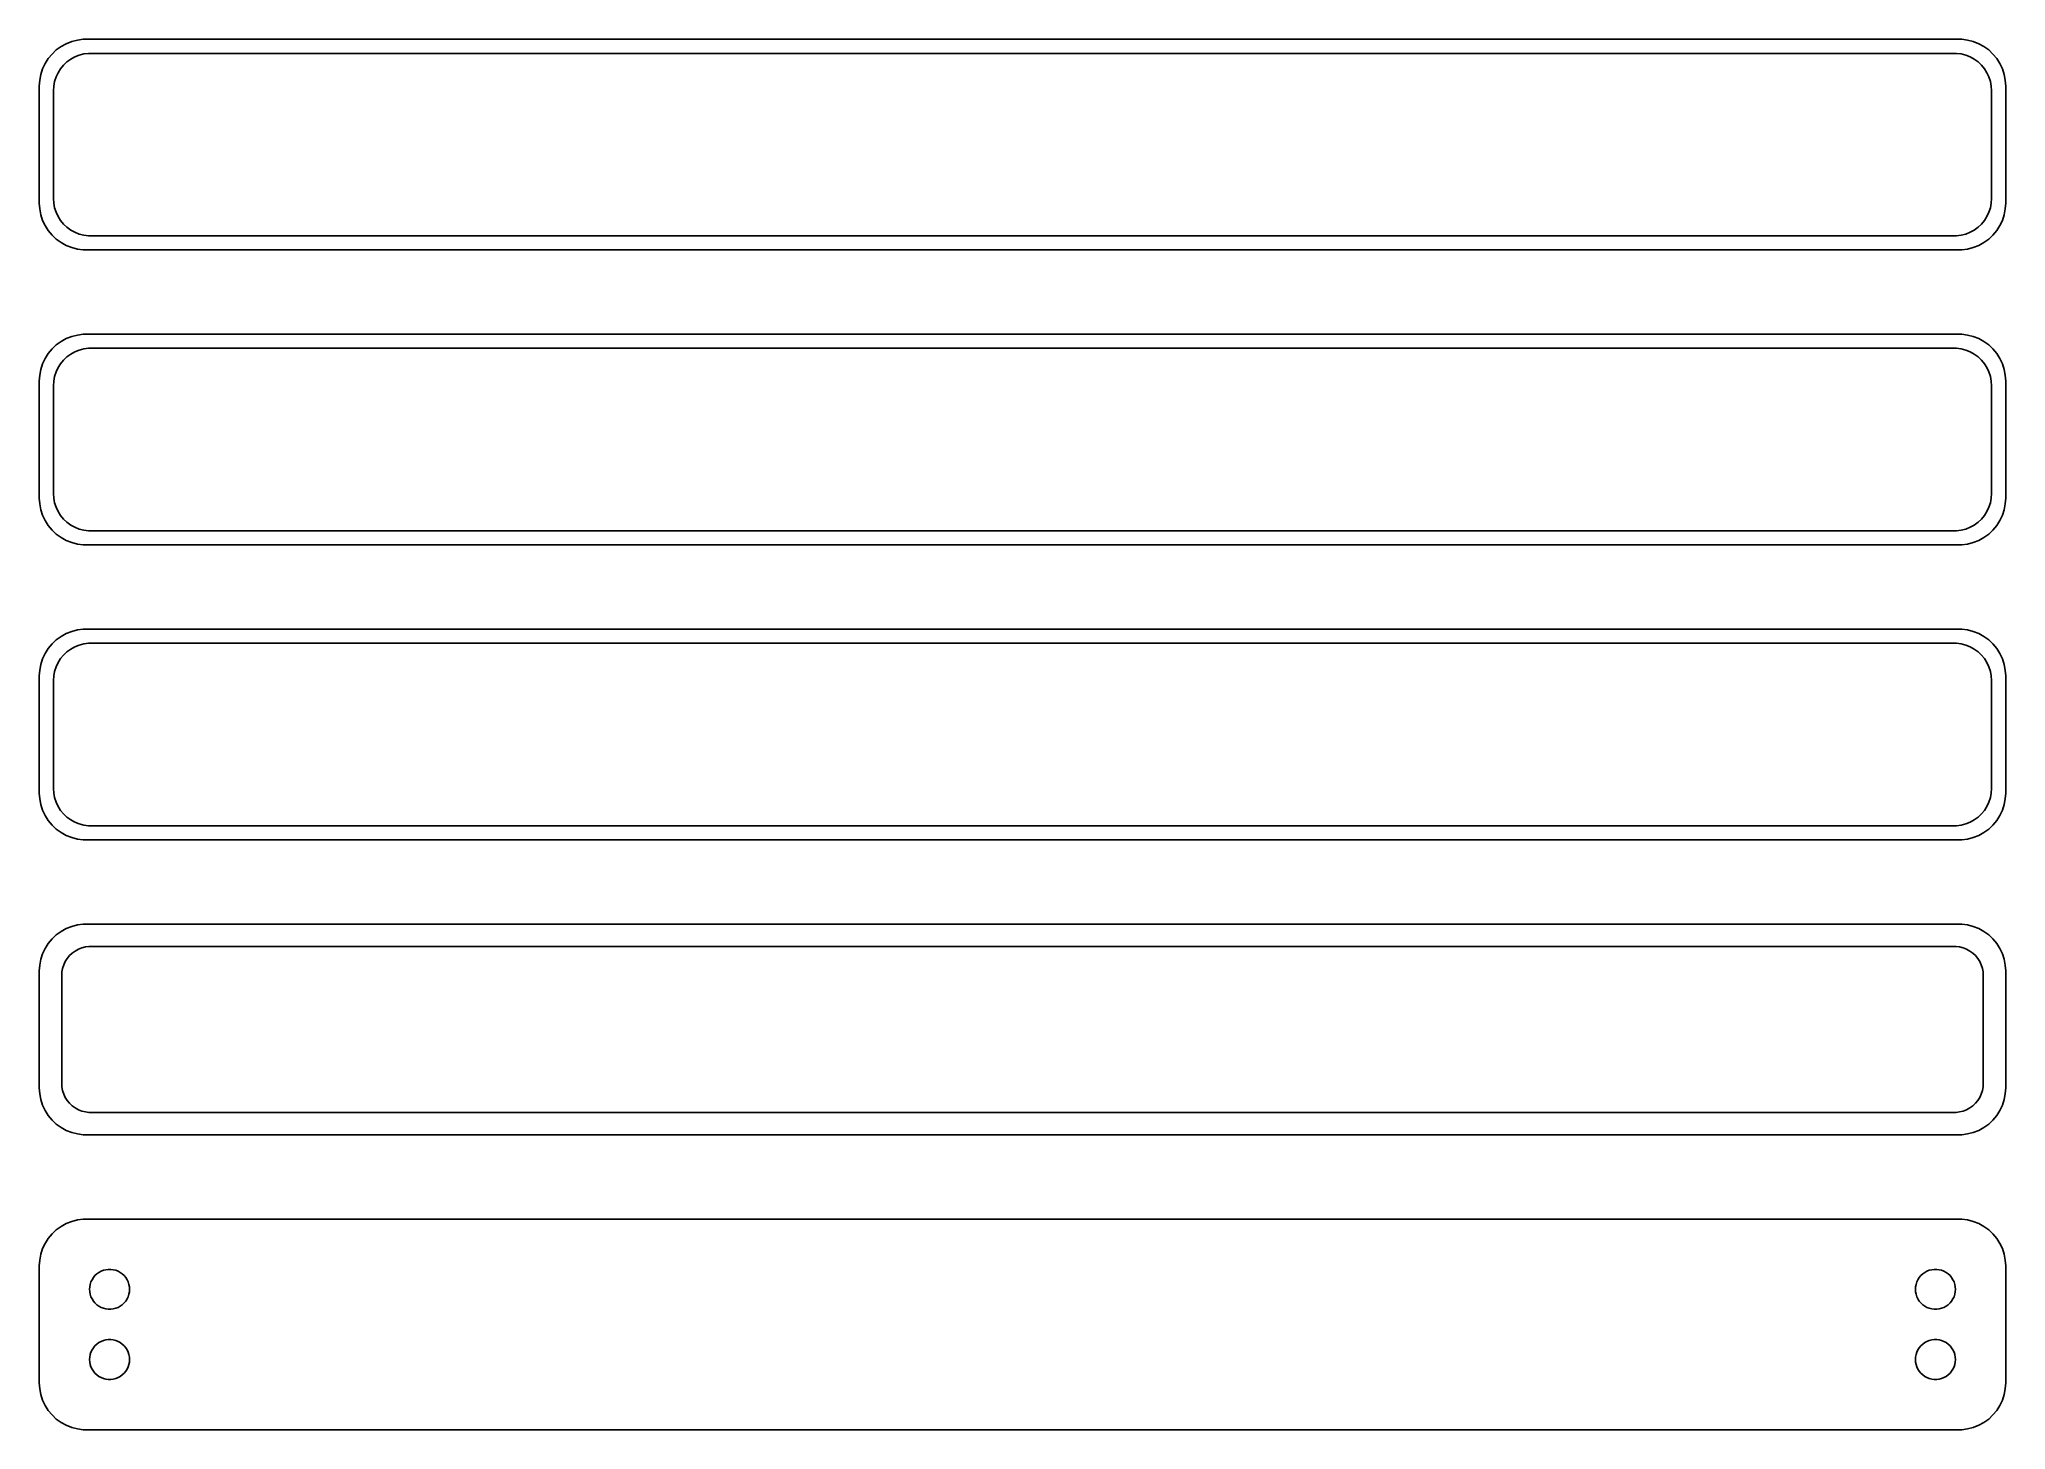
# Model space of a CAD drawing. Header units: metres. Extents: x -105 to 105, y 146 to 295.
import ezdxf

# ---------------------------------------------------------------- set-up
doc = ezdxf.new("R2010")
doc.units = ezdxf.units.M

msp = doc.modelspace()

# ---------------------------------------------------------------- linework, layer by layer
for p, q in [((-102.129, 294.274), (-102.679, 293.972)), ((-101.545, 294.505), (-102.129, 294.274)), ((-100.937, 294.661), (-101.545, 294.505)), ((-100.314, 294.74), (-100.937, 294.661)), ((100.314, 294.74), (-100.314, 294.74)), ((100.937, 294.661), (100.314, 294.74)), ((101.545, 294.505), (100.937, 294.661)), ((102.129, 294.274), (101.545, 294.505)), ((102.679, 293.972), (102.129, 294.274)), ((-104.382, 292.159), (-104.649, 291.591)), ((-104.045, 292.689), (-104.382, 292.159)), ((-103.645, 293.173), (-104.045, 292.689)), ((-103.187, 293.603), (-103.645, 293.173)), ((-102.679, 293.972), (-103.187, 293.603)), ((-102.736, 291.601), (-102.416, 291.988)), ((-102.416, 291.988), (-102.05, 292.332)), ((-102.05, 292.332), (-101.643, 292.627)), ((-101.643, 292.627), (-101.203, 292.869)), ((-101.203, 292.869), (-100.736, 293.054)), ((-100.736, 293.054), (-100.25, 293.179)), ((-100.25, 293.179), (-99.7512, 293.242)), ((-99.7512, 293.242), (99.7512, 293.242)), ((99.7512, 293.242), (100.25, 293.179)), ((100.25, 293.179), (100.736, 293.054)), ((100.736, 293.054), (101.203, 292.869)), ((101.203, 292.869), (101.643, 292.627)), ((101.643, 292.627), (102.05, 292.332)), ((102.05, 292.332), (102.416, 291.988)), ((102.416, 291.988), (102.736, 291.601)), ((103.187, 293.603), (102.679, 293.972)), ((103.645, 293.173), (103.187, 293.603)), ((104.045, 292.689), (103.645, 293.173)), ((104.382, 292.159), (104.045, 292.689)), ((104.649, 291.591), (104.382, 292.159)), ((-104.961, 290.377), (-105, 289.75)), ((-104.843, 290.993), (-104.961, 290.377)), ((-104.649, 291.591), (-104.843, 290.993)), ((-103.468, 289.751), (-103.374, 290.245)), ((-103.374, 290.245), (-103.219, 290.722)), ((-103.219, 290.722), (-103.005, 291.177)), ((-103.005, 291.177), (-102.736, 291.601)), ((102.736, 291.601), (103.005, 291.177)), ((103.005, 291.177), (103.219, 290.722)), ((103.219, 290.722), (103.374, 290.245)), ((103.374, 290.245), (103.468, 289.751)), ((104.843, 290.993), (104.649, 291.591)), ((104.961, 290.377), (104.843, 290.993)), ((105, 289.75), (104.961, 290.377)), ((-105, 289.75), (-105, 277.25)), ((-103.5, 289.25), (-103.468, 289.751)), ((-103.5, 277.75), (-103.5, 289.25)), ((103.468, 289.751), (103.5, 289.25)), ((103.5, 289.25), (103.5, 277.75)), ((105, 277.25), (105, 289.75)), ((-105, 277.25), (-104.961, 276.623)), ((-103.468, 277.249), (-103.5, 277.75)), ((-103.374, 276.755), (-103.468, 277.249)), ((103.468, 277.249), (103.374, 276.755)), ((103.5, 277.75), (103.468, 277.249)), ((104.961, 276.623), (105, 277.25)), ((-104.961, 276.623), (-104.843, 276.007)), ((-104.843, 276.007), (-104.649, 275.409)), ((-104.649, 275.409), (-104.382, 274.841)), ((-103.219, 276.278), (-103.374, 276.755)), ((-103.005, 275.823), (-103.219, 276.278)), ((-102.736, 275.399), (-103.005, 275.823)), ((-102.416, 275.012), (-102.736, 275.399)), ((102.736, 275.399), (102.416, 275.012)), ((103.005, 275.823), (102.736, 275.399)), ((103.219, 276.278), (103.005, 275.823)), ((103.374, 276.755), (103.219, 276.278)), ((104.382, 274.841), (104.649, 275.409)), ((104.649, 275.409), (104.843, 276.007)), ((104.843, 276.007), (104.961, 276.623)), ((-104.382, 274.841), (-104.045, 274.311)), ((-104.045, 274.311), (-103.645, 273.827)), ((-103.645, 273.827), (-103.187, 273.397)), ((-103.187, 273.397), (-102.679, 273.028)), ((-102.679, 273.028), (-102.129, 272.726)), ((-102.05, 274.668), (-102.416, 275.012)), ((-101.643, 274.373), (-102.05, 274.668)), ((-101.203, 274.131), (-101.643, 274.373)), ((-100.736, 273.946), (-101.203, 274.131)), ((-100.25, 273.821), (-100.736, 273.946)), ((-99.7512, 273.758), (-100.25, 273.821)), ((99.7512, 273.758), (-99.7512, 273.758)), ((100.25, 273.821), (99.7512, 273.758)), ((100.736, 273.946), (100.25, 273.821)), ((101.203, 274.131), (100.736, 273.946)), ((101.643, 274.373), (101.203, 274.131)), ((102.05, 274.668), (101.643, 274.373)), ((102.416, 275.012), (102.05, 274.668)), ((102.129, 272.726), (102.679, 273.028)), ((102.679, 273.028), (103.187, 273.397)), ((103.187, 273.397), (103.645, 273.827)), ((103.645, 273.827), (104.045, 274.311)), ((104.045, 274.311), (104.382, 274.841)), ((-102.129, 272.726), (-101.545, 272.495)), ((-101.545, 272.495), (-100.937, 272.339)), ((-100.937, 272.339), (-100.314, 272.26)), ((-100.314, 272.26), (100.314, 272.26)), ((100.314, 272.26), (100.937, 272.339)), ((100.937, 272.339), (101.545, 272.495)), ((101.545, 272.495), (102.129, 272.726)), ((-102.129, 262.774), (-102.679, 262.472)), ((-101.545, 263.005), (-102.129, 262.774)), ((-100.937, 263.161), (-101.545, 263.005)), ((-100.314, 263.24), (-100.937, 263.161)), ((100.314, 263.24), (-100.314, 263.24)), ((100.937, 263.161), (100.314, 263.24)), ((101.545, 263.005), (100.937, 263.161)), ((102.129, 262.774), (101.545, 263.005)), ((102.679, 262.472), (102.129, 262.774)), ((-104.382, 260.659), (-104.649, 260.091)), ((-104.045, 261.189), (-104.382, 260.659)), ((-103.645, 261.673), (-104.045, 261.189)), ((-103.187, 262.103), (-103.645, 261.673)), ((-102.679, 262.472), (-103.187, 262.103)), ((-102.736, 260.101), (-102.416, 260.488)), ((-102.416, 260.488), (-102.05, 260.832)), ((-102.05, 260.832), (-101.643, 261.127)), ((-101.643, 261.127), (-101.203, 261.369)), ((-101.203, 261.369), (-100.736, 261.554)), ((-100.736, 261.554), (-100.25, 261.679)), ((-100.25, 261.679), (-99.7512, 261.742)), ((-99.7512, 261.742), (99.7512, 261.742)), ((99.7512, 261.742), (100.25, 261.679)), ((100.25, 261.679), (100.736, 261.554)), ((100.736, 261.554), (101.203, 261.369)), ((101.203, 261.369), (101.643, 261.127)), ((101.643, 261.127), (102.05, 260.832)), ((102.05, 260.832), (102.416, 260.488)), ((102.416, 260.488), (102.736, 260.101)), ((103.187, 262.103), (102.679, 262.472)), ((103.645, 261.673), (103.187, 262.103)), ((104.045, 261.189), (103.645, 261.673)), ((104.382, 260.659), (104.045, 261.189)), ((104.649, 260.091), (104.382, 260.659)), ((-104.961, 258.877), (-105, 258.25)), ((-104.843, 259.493), (-104.961, 258.877)), ((-104.649, 260.091), (-104.843, 259.493)), ((-103.468, 258.251), (-103.374, 258.745)), ((-103.374, 258.745), (-103.219, 259.222)), ((-103.219, 259.222), (-103.005, 259.677)), ((-103.005, 259.677), (-102.736, 260.101)), ((102.736, 260.101), (103.005, 259.677)), ((103.005, 259.677), (103.219, 259.222)), ((103.219, 259.222), (103.374, 258.745)), ((103.374, 258.745), (103.468, 258.251)), ((104.843, 259.493), (104.649, 260.091)), ((104.961, 258.877), (104.843, 259.493)), ((105, 258.25), (104.961, 258.877)), ((-105, 258.25), (-105, 245.75)), ((-103.5, 257.75), (-103.468, 258.251)), ((-103.5, 246.25), (-103.5, 257.75)), ((103.468, 258.251), (103.5, 257.75)), ((103.5, 257.75), (103.5, 246.25)), ((105, 245.75), (105, 258.25)), ((-105, 245.75), (-104.961, 245.123)), ((-103.468, 245.749), (-103.5, 246.25)), ((-103.374, 245.255), (-103.468, 245.749)), ((103.468, 245.749), (103.374, 245.255)), ((103.5, 246.25), (103.468, 245.749)), ((104.961, 245.123), (105, 245.75)), ((-104.961, 245.123), (-104.843, 244.507)), ((-104.843, 244.507), (-104.649, 243.909)), ((-104.649, 243.909), (-104.382, 243.341)), ((-103.219, 244.778), (-103.374, 245.255)), ((-103.005, 244.323), (-103.219, 244.778)), ((-102.736, 243.899), (-103.005, 244.323)), ((-102.416, 243.512), (-102.736, 243.899)), ((102.736, 243.899), (102.416, 243.512)), ((103.005, 244.323), (102.736, 243.899)), ((103.219, 244.778), (103.005, 244.323)), ((103.374, 245.255), (103.219, 244.778)), ((104.382, 243.341), (104.649, 243.909)), ((104.649, 243.909), (104.843, 244.507)), ((104.843, 244.507), (104.961, 245.123)), ((-104.382, 243.341), (-104.045, 242.811)), ((-104.045, 242.811), (-103.645, 242.327)), ((-103.645, 242.327), (-103.187, 241.897)), ((-103.187, 241.897), (-102.679, 241.528)), ((-102.679, 241.528), (-102.129, 241.226)), ((-102.05, 243.168), (-102.416, 243.512)), ((-101.643, 242.873), (-102.05, 243.168)), ((-101.203, 242.631), (-101.643, 242.873)), ((-100.736, 242.446), (-101.203, 242.631)), ((-100.25, 242.321), (-100.736, 242.446)), ((-99.7512, 242.258), (-100.25, 242.321)), ((99.7512, 242.258), (-99.7512, 242.258)), ((100.25, 242.321), (99.7512, 242.258)), ((100.736, 242.446), (100.25, 242.321)), ((101.203, 242.631), (100.736, 242.446)), ((101.643, 242.873), (101.203, 242.631)), ((102.05, 243.168), (101.643, 242.873)), ((102.416, 243.512), (102.05, 243.168)), ((102.129, 241.226), (102.679, 241.528)), ((102.679, 241.528), (103.187, 241.897)), ((103.187, 241.897), (103.645, 242.327)), ((103.645, 242.327), (104.045, 242.811)), ((104.045, 242.811), (104.382, 243.341)), ((-102.129, 241.226), (-101.545, 240.995)), ((-101.545, 240.995), (-100.937, 240.839)), ((-100.937, 240.839), (-100.314, 240.76)), ((-100.314, 240.76), (100.314, 240.76)), ((100.314, 240.76), (100.937, 240.839)), ((100.937, 240.839), (101.545, 240.995)), ((101.545, 240.995), (102.129, 241.226)), ((-102.129, 231.274), (-102.679, 230.972)), ((-101.545, 231.505), (-102.129, 231.274)), ((-100.937, 231.661), (-101.545, 231.505)), ((-100.314, 231.74), (-100.937, 231.661)), ((100.314, 231.74), (-100.314, 231.74)), ((100.937, 231.661), (100.314, 231.74)), ((101.545, 231.505), (100.937, 231.661)), ((102.129, 231.274), (101.545, 231.505)), ((102.679, 230.972), (102.129, 231.274)), ((-104.382, 229.159), (-104.649, 228.591)), ((-104.045, 229.689), (-104.382, 229.159)), ((-103.645, 230.173), (-104.045, 229.689)), ((-103.187, 230.603), (-103.645, 230.173)), ((-102.679, 230.972), (-103.187, 230.603)), ((-102.736, 228.601), (-102.416, 228.988)), ((-102.416, 228.988), (-102.05, 229.332)), ((-102.05, 229.332), (-101.643, 229.627)), ((-101.643, 229.627), (-101.203, 229.869)), ((-101.203, 229.869), (-100.736, 230.054)), ((-100.736, 230.054), (-100.25, 230.179)), ((-100.25, 230.179), (-99.7512, 230.242)), ((-99.7512, 230.242), (99.7512, 230.242)), ((99.7512, 230.242), (100.25, 230.179)), ((100.25, 230.179), (100.736, 230.054)), ((100.736, 230.054), (101.203, 229.869)), ((101.203, 229.869), (101.643, 229.627)), ((101.643, 229.627), (102.05, 229.332)), ((102.05, 229.332), (102.416, 228.988)), ((102.416, 228.988), (102.736, 228.601)), ((103.187, 230.603), (102.679, 230.972)), ((103.645, 230.173), (103.187, 230.603)), ((104.045, 229.689), (103.645, 230.173)), ((104.382, 229.159), (104.045, 229.689)), ((104.649, 228.591), (104.382, 229.159)), ((-104.961, 227.377), (-105, 226.75)), ((-104.843, 227.993), (-104.961, 227.377)), ((-104.649, 228.591), (-104.843, 227.993)), ((-103.468, 226.751), (-103.374, 227.245)), ((-103.374, 227.245), (-103.219, 227.722)), ((-103.219, 227.722), (-103.005, 228.177)), ((-103.005, 228.177), (-102.736, 228.601)), ((102.736, 228.601), (103.005, 228.177)), ((103.005, 228.177), (103.219, 227.722)), ((103.219, 227.722), (103.374, 227.245)), ((103.374, 227.245), (103.468, 226.751)), ((104.843, 227.993), (104.649, 228.591)), ((104.961, 227.377), (104.843, 227.993)), ((105, 226.75), (104.961, 227.377)), ((-105, 226.75), (-105, 214.25)), ((-103.5, 226.25), (-103.468, 226.751)), ((-103.5, 214.75), (-103.5, 226.25)), ((103.468, 226.751), (103.5, 226.25)), ((103.5, 226.25), (103.5, 214.75)), ((105, 214.25), (105, 226.75)), ((-105, 214.25), (-104.961, 213.623)), ((-103.468, 214.249), (-103.5, 214.75)), ((-103.374, 213.755), (-103.468, 214.249)), ((103.468, 214.249), (103.374, 213.755)), ((103.5, 214.75), (103.468, 214.249)), ((104.961, 213.623), (105, 214.25)), ((-104.961, 213.623), (-104.843, 213.007)), ((-104.843, 213.007), (-104.649, 212.409)), ((-104.649, 212.409), (-104.382, 211.841)), ((-103.219, 213.278), (-103.374, 213.755)), ((-103.005, 212.823), (-103.219, 213.278)), ((-102.736, 212.399), (-103.005, 212.823)), ((-102.416, 212.012), (-102.736, 212.399)), ((102.736, 212.399), (102.416, 212.012)), ((103.005, 212.823), (102.736, 212.399)), ((103.219, 213.278), (103.005, 212.823)), ((103.374, 213.755), (103.219, 213.278)), ((104.382, 211.841), (104.649, 212.409)), ((104.649, 212.409), (104.843, 213.007)), ((104.843, 213.007), (104.961, 213.623)), ((-104.382, 211.841), (-104.045, 211.311)), ((-104.045, 211.311), (-103.645, 210.827)), ((-103.645, 210.827), (-103.187, 210.397)), ((-103.187, 210.397), (-102.679, 210.028)), ((-102.679, 210.028), (-102.129, 209.726)), ((-102.05, 211.668), (-102.416, 212.012)), ((-101.643, 211.373), (-102.05, 211.668)), ((-101.203, 211.131), (-101.643, 211.373)), ((-100.736, 210.946), (-101.203, 211.131)), ((-100.25, 210.821), (-100.736, 210.946)), ((-99.7512, 210.758), (-100.25, 210.821)), ((99.7512, 210.758), (-99.7512, 210.758)), ((100.25, 210.821), (99.7512, 210.758)), ((100.736, 210.946), (100.25, 210.821)), ((101.203, 211.131), (100.736, 210.946)), ((101.643, 211.373), (101.203, 211.131)), ((102.05, 211.668), (101.643, 211.373)), ((102.416, 212.012), (102.05, 211.668)), ((102.129, 209.726), (102.679, 210.028)), ((102.679, 210.028), (103.187, 210.397)), ((103.187, 210.397), (103.645, 210.827)), ((103.645, 210.827), (104.045, 211.311)), ((104.045, 211.311), (104.382, 211.841)), ((-102.129, 209.726), (-101.545, 209.495)), ((-101.545, 209.495), (-100.937, 209.339)), ((-100.937, 209.339), (-100.314, 209.26)), ((-100.314, 209.26), (100.314, 209.26)), ((100.314, 209.26), (100.937, 209.339)), ((100.937, 209.339), (101.545, 209.495)), ((101.545, 209.495), (102.129, 209.726)), ((-102.129, 199.774), (-102.679, 199.472)), ((-101.545, 200.005), (-102.129, 199.774)), ((-100.937, 200.161), (-101.545, 200.005)), ((-100.314, 200.24), (-100.937, 200.161)), ((100.314, 200.24), (-100.314, 200.24)), ((100.937, 200.161), (100.314, 200.24)), ((101.545, 200.005), (100.937, 200.161)), ((102.129, 199.774), (101.545, 200.005)), ((102.679, 199.472), (102.129, 199.774)), ((-104.382, 197.659), (-104.649, 197.091)), ((-104.045, 198.189), (-104.382, 197.659)), ((-103.645, 198.673), (-104.045, 198.189)), ((-103.187, 199.103), (-103.645, 198.673)), ((-102.679, 199.472), (-103.187, 199.103)), ((-101.168, 197.378), (-100.825, 197.567)), ((-100.825, 197.567), (-100.462, 197.711)), ((-100.462, 197.711), (-100.083, 197.808)), ((-100.083, 197.808), (-99.6955, 197.857)), ((-99.6955, 197.857), (99.6955, 197.857)), ((99.6955, 197.857), (100.083, 197.808)), ((100.083, 197.808), (100.462, 197.711)), ((100.462, 197.711), (100.825, 197.567)), ((100.825, 197.567), (101.168, 197.378)), ((103.187, 199.103), (102.679, 199.472)), ((103.645, 198.673), (103.187, 199.103)), ((104.045, 198.189), (103.645, 198.673)), ((104.382, 197.659), (104.045, 198.189)), ((104.649, 197.091), (104.382, 197.659)), ((-104.961, 195.877), (-105, 195.25)), ((-104.843, 196.493), (-104.961, 195.877)), ((-104.649, 197.091), (-104.843, 196.493)), ((-102.588, 195.14), (-102.515, 195.524)), ((-102.515, 195.524), (-102.394, 195.896)), ((-102.394, 195.896), (-102.228, 196.25)), ((-102.228, 196.25), (-102.018, 196.58)), ((-102.018, 196.58), (-101.769, 196.881)), ((-101.769, 196.881), (-101.484, 197.149)), ((-101.484, 197.149), (-101.168, 197.378)), ((101.168, 197.378), (101.484, 197.149)), ((101.484, 197.149), (101.769, 196.881)), ((101.769, 196.881), (102.018, 196.58)), ((102.018, 196.58), (102.228, 196.25)), ((102.228, 196.25), (102.394, 195.896)), ((102.394, 195.896), (102.515, 195.524)), ((102.515, 195.524), (102.588, 195.14)), ((104.843, 196.493), (104.649, 197.091)), ((104.961, 195.877), (104.843, 196.493)), ((105, 195.25), (104.961, 195.877)), ((-105, 195.25), (-105, 182.75)), ((-102.613, 194.75), (-102.588, 195.14)), ((-102.613, 183.25), (-102.613, 194.75)), ((102.588, 195.14), (102.613, 194.75)), ((102.613, 194.75), (102.613, 183.25)), ((105, 182.75), (105, 195.25)), ((-105, 182.75), (-104.961, 182.123)), ((-102.588, 182.86), (-102.613, 183.25)), ((-102.515, 182.476), (-102.588, 182.86)), ((102.588, 182.86), (102.515, 182.476)), ((102.613, 183.25), (102.588, 182.86)), ((104.961, 182.123), (105, 182.75)), ((-104.961, 182.123), (-104.843, 181.507)), ((-104.843, 181.507), (-104.649, 180.909)), ((-104.649, 180.909), (-104.382, 180.341)), ((-102.394, 182.104), (-102.515, 182.476)), ((-102.228, 181.75), (-102.394, 182.104)), ((-102.018, 181.42), (-102.228, 181.75)), ((-101.769, 181.119), (-102.018, 181.42)), ((-101.484, 180.851), (-101.769, 181.119)), ((-101.168, 180.622), (-101.484, 180.851)), ((-100.825, 180.433), (-101.168, 180.622)), ((101.168, 180.622), (100.825, 180.433)), ((101.484, 180.851), (101.168, 180.622)), ((101.769, 181.119), (101.484, 180.851)), ((102.018, 181.42), (101.769, 181.119)), ((102.228, 181.75), (102.018, 181.42)), ((102.394, 182.104), (102.228, 181.75)), ((102.515, 182.476), (102.394, 182.104)), ((104.382, 180.341), (104.649, 180.909)), ((104.649, 180.909), (104.843, 181.507)), ((104.843, 181.507), (104.961, 182.123)), ((-104.382, 180.341), (-104.045, 179.811)), ((-104.045, 179.811), (-103.645, 179.327)), ((-103.645, 179.327), (-103.187, 178.897)), ((-103.187, 178.897), (-102.679, 178.528)), ((-102.679, 178.528), (-102.129, 178.226)), ((-100.462, 180.289), (-100.825, 180.433)), ((-100.083, 180.192), (-100.462, 180.289)), ((-99.6955, 180.143), (-100.083, 180.192)), ((99.6955, 180.143), (-99.6955, 180.143)), ((100.083, 180.192), (99.6955, 180.143)), ((100.462, 180.289), (100.083, 180.192)), ((100.825, 180.433), (100.462, 180.289)), ((102.129, 178.226), (102.679, 178.528)), ((102.679, 178.528), (103.187, 178.897)), ((103.187, 178.897), (103.645, 179.327)), ((103.645, 179.327), (104.045, 179.811)), ((104.045, 179.811), (104.382, 180.341)), ((-102.129, 178.226), (-101.545, 177.995)), ((-101.545, 177.995), (-100.937, 177.839)), ((-100.937, 177.839), (-100.314, 177.76)), ((-100.314, 177.76), (100.314, 177.76)), ((100.314, 177.76), (100.937, 177.839)), ((100.937, 177.839), (101.545, 177.995)), ((101.545, 177.995), (102.129, 178.226)), ((-102.129, 168.274), (-102.679, 167.972)), ((-101.545, 168.505), (-102.129, 168.274)), ((-100.937, 168.661), (-101.545, 168.505)), ((-100.314, 168.74), (-100.937, 168.661)), ((100.314, 168.74), (-100.314, 168.74)), ((100.937, 168.661), (100.314, 168.74)), ((101.545, 168.505), (100.937, 168.661)), ((102.129, 168.274), (101.545, 168.505)), ((102.679, 167.972), (102.129, 168.274)), ((-104.382, 166.159), (-104.649, 165.591)), ((-104.045, 166.689), (-104.382, 166.159)), ((-103.645, 167.173), (-104.045, 166.689)), ((-103.187, 167.603), (-103.645, 167.173)), ((-102.679, 167.972), (-103.187, 167.603)), ((103.187, 167.603), (102.679, 167.972)), ((103.645, 167.173), (103.187, 167.603)), ((104.045, 166.689), (103.645, 167.173)), ((104.382, 166.159), (104.045, 166.689)), ((104.649, 165.591), (104.382, 166.159)), ((-104.961, 164.377), (-105, 163.75)), ((-104.843, 164.993), (-104.961, 164.377)), ((-104.649, 165.591), (-104.843, 164.993)), ((104.843, 164.993), (104.649, 165.591)), ((104.961, 164.377), (104.843, 164.993)), ((105, 163.75), (104.961, 164.377)), ((-105, 163.75), (-105, 151.25)), ((-99.6185, 161.518), (-99.5682, 161.781)), ((-99.5682, 161.781), (-99.4853, 162.036)), ((-99.4853, 162.036), (-99.3712, 162.279)), ((-99.3712, 162.279), (-99.2275, 162.505)), ((-99.2275, 162.505), (-99.0566, 162.712)), ((-99.0566, 162.712), (-98.8611, 162.895)), ((-98.8611, 162.895), (-98.6441, 163.053)), ((-98.6441, 163.053), (-98.4092, 163.182)), ((-98.4092, 163.182), (-98.1598, 163.281)), ((-98.1598, 163.281), (-97.9001, 163.347)), ((-97.9001, 163.347), (-97.6341, 163.381)), ((-97.6341, 163.381), (-97.3659, 163.381)), ((-97.3659, 163.381), (-97.0999, 163.347)), ((-97.0999, 163.347), (-96.8401, 163.281)), ((-96.8401, 163.281), (-96.5908, 163.182)), ((-96.5908, 163.182), (-96.3559, 163.053)), ((-96.3559, 163.053), (-96.1389, 162.895)), ((-96.1389, 162.895), (-95.9434, 162.712)), ((-95.9434, 162.712), (-95.7725, 162.505)), ((-95.7725, 162.505), (-95.6288, 162.279)), ((-95.6288, 162.279), (-95.5146, 162.036)), ((-95.5146, 162.036), (-95.4318, 161.781)), ((-95.4318, 161.781), (-95.3815, 161.518)), ((95.3815, 161.518), (95.4318, 161.781)), ((95.4318, 161.781), (95.5146, 162.036)), ((95.5146, 162.036), (95.6288, 162.279)), ((95.6288, 162.279), (95.7725, 162.505)), ((95.7725, 162.505), (95.9434, 162.712)), ((95.9434, 162.712), (96.1389, 162.895)), ((96.1389, 162.895), (96.3559, 163.053)), ((96.3559, 163.053), (96.5908, 163.182)), ((96.5908, 163.182), (96.8401, 163.281)), ((96.8401, 163.281), (97.0999, 163.347)), ((97.0999, 163.347), (97.3659, 163.381)), ((97.3659, 163.381), (97.6341, 163.381)), ((97.6341, 163.381), (97.9001, 163.347)), ((97.9001, 163.347), (98.1598, 163.281)), ((98.1598, 163.281), (98.4092, 163.182)), ((98.4092, 163.182), (98.6441, 163.053)), ((98.6441, 163.053), (98.8611, 162.895)), ((98.8611, 162.895), (99.0566, 162.712)), ((99.0566, 162.712), (99.2275, 162.505)), ((99.2275, 162.505), (99.3712, 162.279)), ((99.3712, 162.279), (99.4853, 162.036)), ((99.4853, 162.036), (99.5682, 161.781)), ((99.5682, 161.781), (99.6185, 161.518)), ((105, 151.25), (105, 163.75)), ((-99.6353, 161.25), (-99.6185, 161.518)), ((-99.6185, 160.982), (-99.6353, 161.25)), ((-99.5682, 160.719), (-99.6185, 160.982)), ((-99.4853, 160.464), (-99.5682, 160.719)), ((-99.3712, 160.221), (-99.4853, 160.464)), ((-99.2275, 159.995), (-99.3712, 160.221)), ((-99.0566, 159.788), (-99.2275, 159.995)), ((-98.8611, 159.605), (-99.0566, 159.788)), ((-98.6441, 159.447), (-98.8611, 159.605)), ((-96.1389, 159.605), (-96.3559, 159.447)), ((-95.9434, 159.788), (-96.1389, 159.605)), ((-95.7725, 159.995), (-95.9434, 159.788)), ((-95.6288, 160.221), (-95.7725, 159.995)), ((-95.5146, 160.464), (-95.6288, 160.221)), ((-95.4318, 160.719), (-95.5146, 160.464)), ((-95.3815, 160.982), (-95.4318, 160.719)), ((-95.3815, 161.518), (-95.3647, 161.25)), ((-95.3647, 161.25), (-95.3815, 160.982)), ((95.3647, 161.25), (95.3815, 161.518)), ((95.3815, 160.982), (95.3647, 161.25)), ((95.4318, 160.719), (95.3815, 160.982)), ((95.5146, 160.464), (95.4318, 160.719)), ((95.6288, 160.221), (95.5146, 160.464)), ((95.7725, 159.995), (95.6288, 160.221)), ((95.9434, 159.788), (95.7725, 159.995)), ((96.1389, 159.605), (95.9434, 159.788)), ((96.3559, 159.447), (96.1389, 159.605)), ((98.8611, 159.605), (98.6441, 159.447)), ((99.0566, 159.788), (98.8611, 159.605)), ((99.2275, 159.995), (99.0566, 159.788)), ((99.3712, 160.221), (99.2275, 159.995)), ((99.4853, 160.464), (99.3712, 160.221)), ((99.5682, 160.719), (99.4853, 160.464)), ((99.6185, 160.982), (99.5682, 160.719)), ((99.6185, 161.518), (99.6353, 161.25)), ((99.6353, 161.25), (99.6185, 160.982)), ((-98.4092, 159.318), (-98.6441, 159.447)), ((-98.1598, 159.219), (-98.4092, 159.318)), ((-97.9001, 159.153), (-98.1598, 159.219)), ((-97.6341, 159.119), (-97.9001, 159.153)), ((-97.3659, 159.119), (-97.6341, 159.119)), ((-97.0999, 159.153), (-97.3659, 159.119)), ((-96.8401, 159.219), (-97.0999, 159.153)), ((-96.5908, 159.318), (-96.8401, 159.219)), ((-96.3559, 159.447), (-96.5908, 159.318)), ((96.5908, 159.318), (96.3559, 159.447)), ((96.8401, 159.219), (96.5908, 159.318)), ((97.0999, 159.153), (96.8401, 159.219)), ((97.3659, 159.119), (97.0999, 159.153)), ((97.6341, 159.119), (97.3659, 159.119)), ((97.9001, 159.153), (97.6341, 159.119)), ((98.1598, 159.219), (97.9001, 159.153)), ((98.4092, 159.318), (98.1598, 159.219)), ((98.6441, 159.447), (98.4092, 159.318)), ((-98.8611, 155.395), (-98.6441, 155.553)), ((-98.6441, 155.553), (-98.4092, 155.682)), ((-98.4092, 155.682), (-98.1598, 155.781)), ((-98.1598, 155.781), (-97.9001, 155.847)), ((-97.9001, 155.847), (-97.6341, 155.881)), ((-97.6341, 155.881), (-97.3659, 155.881)), ((-97.3659, 155.881), (-97.0999, 155.847)), ((-97.0999, 155.847), (-96.8401, 155.781)), ((-96.8401, 155.781), (-96.5908, 155.682)), ((-96.5908, 155.682), (-96.3559, 155.553)), ((-96.3559, 155.553), (-96.1389, 155.395)), ((96.1389, 155.395), (96.3559, 155.553)), ((96.3559, 155.553), (96.5908, 155.682)), ((96.5908, 155.682), (96.8401, 155.781)), ((96.8401, 155.781), (97.0999, 155.847)), ((97.0999, 155.847), (97.3659, 155.881)), ((97.3659, 155.881), (97.6341, 155.881)), ((97.6341, 155.881), (97.9001, 155.847)), ((97.9001, 155.847), (98.1598, 155.781)), ((98.1598, 155.781), (98.4092, 155.682)), ((98.4092, 155.682), (98.6441, 155.553)), ((98.6441, 155.553), (98.8611, 155.395)), ((-99.6353, 153.75), (-99.6185, 154.018)), ((-99.6185, 153.482), (-99.6353, 153.75)), ((-99.6185, 154.018), (-99.5682, 154.281)), ((-99.5682, 153.219), (-99.6185, 153.482)), ((-99.5682, 154.281), (-99.4853, 154.536)), ((-99.4853, 154.536), (-99.3712, 154.779)), ((-99.3712, 154.779), (-99.2275, 155.005)), ((-99.2275, 155.005), (-99.0566, 155.212)), ((-99.0566, 155.212), (-98.8611, 155.395)), ((-96.1389, 155.395), (-95.9434, 155.212)), ((-95.9434, 155.212), (-95.7725, 155.005)), ((-95.7725, 155.005), (-95.6288, 154.779)), ((-95.6288, 154.779), (-95.5146, 154.536)), ((-95.5146, 154.536), (-95.4318, 154.281)), ((-95.4318, 154.281), (-95.3815, 154.018)), ((-95.3815, 153.482), (-95.4318, 153.219)), ((-95.3815, 154.018), (-95.3647, 153.75)), ((-95.3647, 153.75), (-95.3815, 153.482)), ((95.3647, 153.75), (95.3815, 154.018)), ((95.3815, 153.482), (95.3647, 153.75)), ((95.3815, 154.018), (95.4318, 154.281)), ((95.4318, 153.219), (95.3815, 153.482)), ((95.4318, 154.281), (95.5146, 154.536)), ((95.5146, 154.536), (95.6288, 154.779)), ((95.6288, 154.779), (95.7725, 155.005)), ((95.7725, 155.005), (95.9434, 155.212)), ((95.9434, 155.212), (96.1389, 155.395)), ((98.8611, 155.395), (99.0566, 155.212)), ((99.0566, 155.212), (99.2275, 155.005)), ((99.2275, 155.005), (99.3712, 154.779)), ((99.3712, 154.779), (99.4853, 154.536)), ((99.4853, 154.536), (99.5682, 154.281)), ((99.5682, 154.281), (99.6185, 154.018)), ((99.6185, 153.482), (99.5682, 153.219)), ((99.6185, 154.018), (99.6353, 153.75)), ((99.6353, 153.75), (99.6185, 153.482)), ((-105, 151.25), (-104.961, 150.623)), ((-99.4853, 152.964), (-99.5682, 153.219)), ((-99.3712, 152.721), (-99.4853, 152.964)), ((-99.2275, 152.495), (-99.3712, 152.721)), ((-99.0566, 152.288), (-99.2275, 152.495)), ((-98.8611, 152.105), (-99.0566, 152.288)), ((-98.6441, 151.947), (-98.8611, 152.105)), ((-98.4092, 151.818), (-98.6441, 151.947)), ((-98.1598, 151.719), (-98.4092, 151.818)), ((-97.9001, 151.653), (-98.1598, 151.719)), ((-97.6341, 151.619), (-97.9001, 151.653)), ((-97.3659, 151.619), (-97.6341, 151.619)), ((-97.0999, 151.653), (-97.3659, 151.619)), ((-96.8401, 151.719), (-97.0999, 151.653)), ((-96.5908, 151.818), (-96.8401, 151.719)), ((-96.3559, 151.947), (-96.5908, 151.818)), ((-96.1389, 152.105), (-96.3559, 151.947)), ((-95.9434, 152.288), (-96.1389, 152.105)), ((-95.7725, 152.495), (-95.9434, 152.288)), ((-95.6288, 152.721), (-95.7725, 152.495)), ((-95.5146, 152.964), (-95.6288, 152.721)), ((-95.4318, 153.219), (-95.5146, 152.964)), ((95.5146, 152.964), (95.4318, 153.219)), ((95.6288, 152.721), (95.5146, 152.964)), ((95.7725, 152.495), (95.6288, 152.721)), ((95.9434, 152.288), (95.7725, 152.495)), ((96.1389, 152.105), (95.9434, 152.288)), ((96.3559, 151.947), (96.1389, 152.105)), ((96.5908, 151.818), (96.3559, 151.947)), ((96.8401, 151.719), (96.5908, 151.818)), ((97.0999, 151.653), (96.8401, 151.719)), ((97.3659, 151.619), (97.0999, 151.653)), ((97.6341, 151.619), (97.3659, 151.619)), ((97.9001, 151.653), (97.6341, 151.619)), ((98.1598, 151.719), (97.9001, 151.653)), ((98.4092, 151.818), (98.1598, 151.719)), ((98.6441, 151.947), (98.4092, 151.818)), ((98.8611, 152.105), (98.6441, 151.947)), ((99.0566, 152.288), (98.8611, 152.105)), ((99.2275, 152.495), (99.0566, 152.288)), ((99.3712, 152.721), (99.2275, 152.495)), ((99.4853, 152.964), (99.3712, 152.721)), ((99.5682, 153.219), (99.4853, 152.964)), ((104.961, 150.623), (105, 151.25)), ((-104.961, 150.623), (-104.843, 150.007)), ((-104.843, 150.007), (-104.649, 149.409)), ((-104.649, 149.409), (-104.382, 148.841)), ((104.382, 148.841), (104.649, 149.409)), ((104.649, 149.409), (104.843, 150.007)), ((104.843, 150.007), (104.961, 150.623)), ((-104.382, 148.841), (-104.045, 148.311)), ((-104.045, 148.311), (-103.645, 147.827)), ((-103.645, 147.827), (-103.187, 147.397)), ((-103.187, 147.397), (-102.679, 147.028)), ((-102.679, 147.028), (-102.129, 146.726)), ((102.129, 146.726), (102.679, 147.028)), ((102.679, 147.028), (103.187, 147.397)), ((103.187, 147.397), (103.645, 147.827)), ((103.645, 147.827), (104.045, 148.311)), ((104.045, 148.311), (104.382, 148.841)), ((-102.129, 146.726), (-101.545, 146.495)), ((-101.545, 146.495), (-100.937, 146.339)), ((-100.937, 146.339), (-100.314, 146.26)), ((-100.314, 146.26), (100.314, 146.26)), ((100.314, 146.26), (100.937, 146.339)), ((100.937, 146.339), (101.545, 146.495)), ((101.545, 146.495), (102.129, 146.726))]:
    msp.add_line(p, q)

doc.saveas('drawing.dxf')
